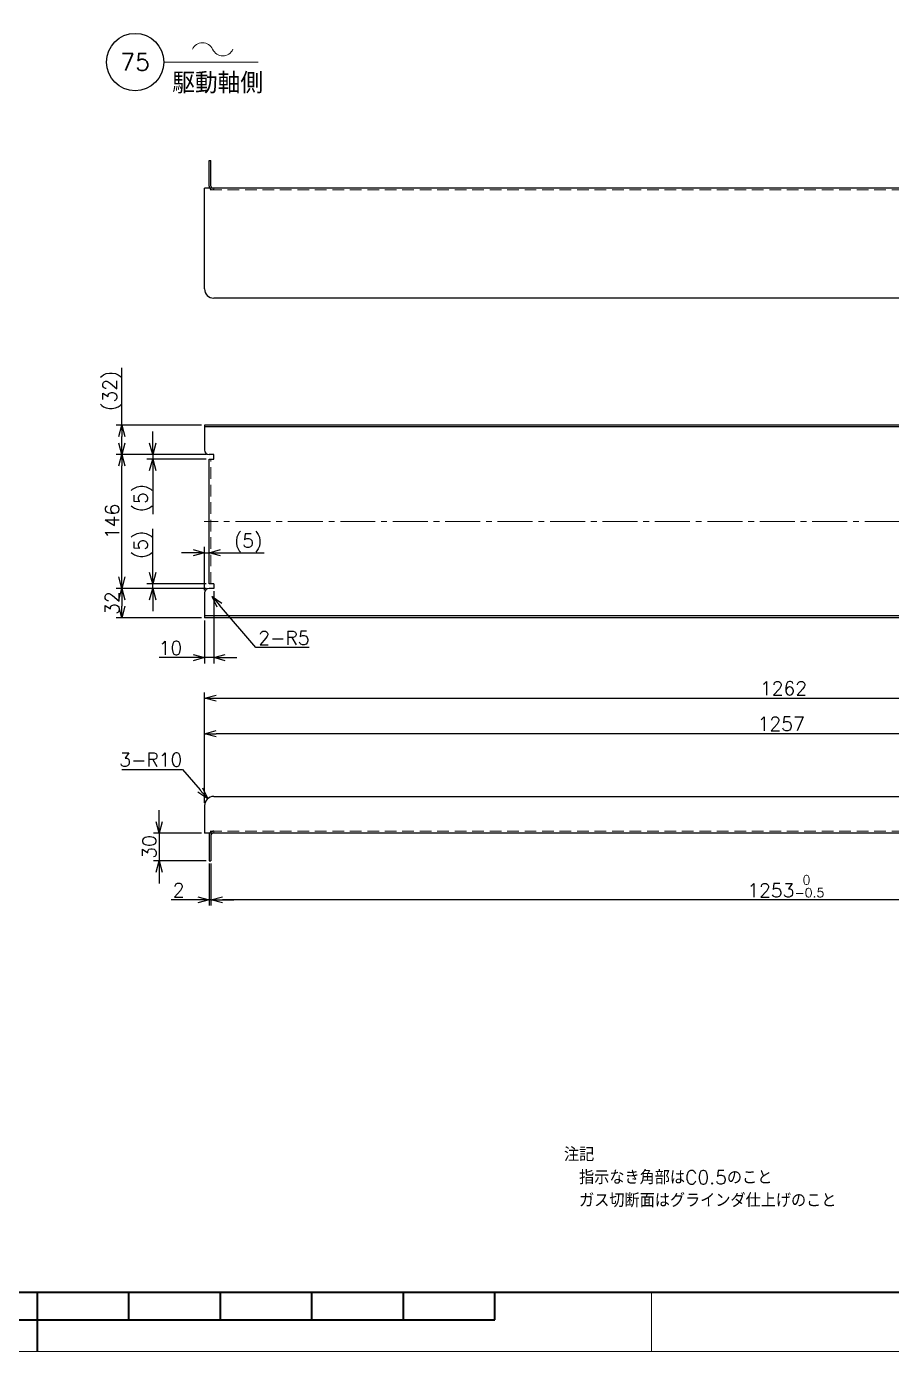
# Model space of a CAD drawing. Header units: millimetres. Extents: x 0 to 4141, y -24 to 2915.
# Drawn here: x 2123 to 3066, y 0 to 1445 of the extents above; entities that cross this region are included whole.
import ezdxf
from ezdxf import colors
from ezdxf.entities.mleader import LeaderData, LeaderLine
from ezdxf.enums import TextEntityAlignment as Align
from ezdxf.math import Vec2, Vec3

# ---------------------------------------------------------------- set-up
doc = ezdxf.new("R2010")
doc.units = ezdxf.units.MM
doc.header["$LTSCALE"] = 2
doc.header["$PDMODE"] = 99
doc.header["$PDSIZE"] = 1
doc.linetypes.add('CENTER2', pattern=[28.575, 19.05, -3.175, 3.175, -3.175])
doc.linetypes.add('HIDDEN', pattern=[9.525, 6.35, -3.175])
for name, color, linetype, lineweight in [('04_HIDDEN', 2, 'HIDDEN', 13), ('05_CENTER', 4, 'CENTER2', 13), ('07_TEXT', 3, 'Continuous', 13), ('08_DIM', 3, 'Continuous', 13), ('90_FRAME', 5, 'Continuous', 35)]:
    doc.layers.add(name, color=color, linetype=linetype, lineweight=lineweight)
doc.layers.add('91_BLANK', color=5, linetype='Continuous', lineweight=0, plot=False)
doc.styles.add('KSS_TXT', font='txt.shx', dxfattribs={"bigfont": 'extfont2.shx'})
doc.styles.get("Standard").update_dxf_attribs({"font": 'txt.shx', "bigfont": 'extfont2.shx'})
doc.dimstyles.new('KSS_DIM', dxfattribs={"dimscale": 5, "dimtxt": 3, "dimasz": 2.5, "dimexe": 1.25, "dimexo": 0.625, "dimtad": 1, "dimdsep": 46, "dimtxsty": 'KSS_TXT', "dimblk": 'OPEN30', "dimcen": 0, "dimazin": 2, "dimtfac": 0.75, "dimtmove": 0, "dimatfit": 3, "dimldrblk": 'OPEN30', "dimfxl": 1.25, "dimtolj": 1, "dimarcsym": 0})
doc.dimstyles.new('KSS_DIM$4', dxfattribs={"dimscale": 5, "dimtxt": 3, "dimasz": 2.5, "dimexe": 1.25, "dimexo": 0.625, "dimtad": 1, "dimtih": 1, "dimtoh": 1, "dimdsep": 46, "dimtxsty": 'KSS_TXT', "dimblk": 'OPEN30', "dimcen": 0, "dimse1": 1, "dimazin": 2, "dimtfac": 0.75, "dimtofl": 0, "dimtmove": 0, "dimatfit": 3, "dimldrblk": 'OPEN30', "dimfxl": 1.25, "dimtolj": 1, "dimarcsym": 0})

# ---------------------------------------------------------------- blocks, each defined once
blk = doc.blocks.new('_Open30')
at = {"color": 0, "linetype": 'ByBlock', "lineweight": -2}
for p, q in [((-1, 0.27), (0, 0)), ((0, 0), (-1, -0.27)), ((0, 0), (-1, 0))]:
    blk.add_line(p, q, dxfattribs=at)
blk = doc.blocks.new('*D222')
at = {"layer": '08_DIM', "color": 0, "lineweight": -2, "transparency": 16777216}
for p, q in [((2227.2, 634.6), (2293.4, 634.6)), ((2293.4, 634.6), (2312.6, 612.2))]:
    blk.add_line(p, q, dxfattribs=at)
at = {"layer": 'Defpoints', "color": 0, "transparency": 16777216}
for p in [(2320.8, 602.7), (2327.3, 595.1)]:
    blk.add_point(p, dxfattribs=at)
at = {"layer": '08_DIM', "color": 0, "lineweight": -2, "transparency": 16777216, "xscale": 12.5, "yscale": 12.5, "zscale": 12.5, "rotation": 310.6310191449594}
blk.add_blockref('_Open30', (2320.8, 602.7), dxfattribs=at)
at = {"layer": '08_DIM', "color": 0, "transparency": 16777216, "insert": (2258.7, 645.2), "char_height": 15, "attachment_point": 5, "style": 'KSS_TXT'}
blk.add_mtext('\\A1;3-R10', dxfattribs=at)
blk = doc.blocks.new('*D228')
at = {"layer": '08_DIM', "color": 0, "lineweight": -2, "transparency": 16777216}
for p, q in [((2317.3, 598.3), (2317.3, 679.9)), ((3574.3, 578.3), (3574.3, 679.9)), ((3561.8, 673.6), (2329.8, 673.6))]:
    blk.add_line(p, q, dxfattribs=at)
at = {"layer": 'Defpoints', "color": 0, "transparency": 16777216}
for p in [(2317.3, 673.6), (2317.3, 595.1), (3574.3, 575.1)]:
    blk.add_point(p, dxfattribs=at)
at = {"layer": '08_DIM', "color": 0, "lineweight": -2, "transparency": 16777216, "xscale": 12.5, "yscale": 12.5, "zscale": 12.5, "rotation": 180}
blk.add_blockref('_Open30', (2317.3, 673.6), dxfattribs=at)
at = {"layer": '08_DIM', "color": 0, "lineweight": -2, "transparency": 16777216, "xscale": 12.5, "yscale": 12.5, "zscale": 12.5}
blk.add_blockref('_Open30', (3574.3, 673.6), dxfattribs=at)
at = {"layer": '08_DIM', "color": 0, "transparency": 16777216, "insert": (2945.8, 684.3), "char_height": 15, "attachment_point": 5, "style": 'KSS_TXT'}
blk.add_mtext('\\A1;1257', dxfattribs=at)
blk = doc.blocks.new('*D229')
at = {"layer": '08_DIM', "color": 0, "lineweight": -2, "transparency": 16777216}
for p, q in [((2260.8, 849.5), (2260.8, 897.1)), ((2319.1, 837), (2254.5, 837)), ((2314.1, 832), (2254.5, 832)), ((2260.8, 832), (2260.8, 837)), ((2260.8, 819.5), (2260.8, 807))]:
    blk.add_line(p, q, dxfattribs=at)
at = {"layer": 'Defpoints', "color": 0, "transparency": 16777216}
for p in [(2260.8, 837), (2317.3, 832), (2322.3, 837)]:
    blk.add_point(p, dxfattribs=at)
at = {"layer": '08_DIM', "color": 0, "lineweight": -2, "transparency": 16777216, "xscale": 12.5, "yscale": 12.5, "zscale": 12.5}
for p, rotation in [((2260.8, 837), 270), ((2260.8, 832), 90)]:
    blk.add_blockref('_Open30', p, dxfattribs=dict(at, rotation=rotation))
at = {"layer": '08_DIM', "color": 0, "transparency": 16777216, "insert": (2250.2, 879.6), "char_height": 15, "attachment_point": 5, "rotation": 90, "style": 'KSS_TXT'}
blk.add_mtext('\\A1;(5)', dxfattribs=at)
blk = doc.blocks.new('*D230')
at = {"layer": '08_DIM', "color": 0, "lineweight": -2, "transparency": 16777216}
for p, q in [((2319.1, 978), (2221, 978)), ((2227.2, 844.5), (2227.2, 965.5)), ((2319.1, 832), (2221, 832))]:
    blk.add_line(p, q, dxfattribs=at)
at = {"layer": 'Defpoints', "color": 0, "transparency": 16777216}
for p in [(2227.2, 978), (2322.3, 978), (2322.3, 832)]:
    blk.add_point(p, dxfattribs=at)
at = {"layer": '08_DIM', "color": 0, "lineweight": -2, "transparency": 16777216, "xscale": 12.5, "yscale": 12.5, "zscale": 12.5}
for p, rotation in [((2227.2, 978), 90), ((2227.2, 832), 270)]:
    blk.add_blockref('_Open30', p, dxfattribs=dict(at, rotation=rotation))
at = {"layer": '08_DIM', "color": 0, "transparency": 16777216, "insert": (2216.6, 905), "char_height": 15, "attachment_point": 5, "rotation": 90, "style": 'KSS_TXT'}
blk.add_mtext('\\A1;146', dxfattribs=at)
blk = doc.blocks.new('*D231')
at = {"layer": '08_DIM', "color": 0, "lineweight": -2, "transparency": 16777216}
for p, q in [((2260.8, 990.5), (2260.8, 1003)), ((2319.1, 978), (2254.5, 978)), ((2319.1, 973), (2254.5, 973)), ((2260.8, 978), (2260.8, 973)), ((2260.8, 960.5), (2260.8, 912.9))]:
    blk.add_line(p, q, dxfattribs=at)
at = {"layer": 'Defpoints', "color": 0, "transparency": 16777216}
for p in [(2260.8, 973), (2322.3, 978), (2322.3, 973)]:
    blk.add_point(p, dxfattribs=at)
at = {"layer": '08_DIM', "color": 0, "lineweight": -2, "transparency": 16777216, "xscale": 12.5, "yscale": 12.5, "zscale": 12.5}
for p, rotation in [((2260.8, 978), 270), ((2260.8, 973), 90)]:
    blk.add_blockref('_Open30', p, dxfattribs=dict(at, rotation=rotation))
at = {"layer": '08_DIM', "color": 0, "transparency": 16777216, "insert": (2250.2, 930.5), "char_height": 15, "attachment_point": 5, "rotation": 90, "style": 'KSS_TXT'}
blk.add_mtext('\\A1;(5)', dxfattribs=at)
blk = doc.blocks.new('*D232')
at = {"layer": '08_DIM', "color": 0, "lineweight": -2, "transparency": 16777216}
for p, q in [((2327.3, 828.9), (2327.3, 750.2)), ((2317.3, 796.9), (2317.3, 750.2)), ((2304.8, 756.5), (2267.9, 756.5)), ((2327.3, 756.5), (2317.3, 756.5)), ((2339.8, 756.5), (2352.3, 756.5))]:
    blk.add_line(p, q, dxfattribs=at)
at = {"layer": 'Defpoints', "color": 0, "transparency": 16777216}
for p in [(2327.3, 832), (2317.3, 800), (2317.3, 756.5)]:
    blk.add_point(p, dxfattribs=at)
at = {"layer": '08_DIM', "color": 0, "lineweight": -2, "transparency": 16777216, "xscale": 12.5, "yscale": 12.5, "zscale": 12.5}
blk.add_blockref('_Open30', (2317.3, 756.5), dxfattribs=at)
at = {"layer": '08_DIM', "color": 0, "lineweight": -2, "transparency": 16777216, "xscale": 12.5, "yscale": 12.5, "zscale": 12.5, "rotation": 180}
blk.add_blockref('_Open30', (2327.3, 756.5), dxfattribs=at)
at = {"layer": '08_DIM', "color": 0, "transparency": 16777216, "insert": (2280.1, 767.1), "char_height": 15, "attachment_point": 5, "style": 'KSS_TXT'}
blk.add_mtext('\\A1;10', dxfattribs=at)
blk = doc.blocks.new('*D234')
at = {"layer": '08_DIM', "color": 0, "lineweight": -2, "transparency": 16777216}
for p, q in [((2317.3, 598.3), (2317.3, 718.6)), ((2329.8, 712.4), (3566.8, 712.4)), ((3579.3, 566.3), (3579.3, 718.6))]:
    blk.add_line(p, q, dxfattribs=at)
at = {"layer": 'Defpoints', "color": 0, "transparency": 16777216}
for p in [(3579.3, 712.4), (2317.3, 595.1), (3579.3, 563.1)]:
    blk.add_point(p, dxfattribs=at)
at = {"layer": '08_DIM', "color": 0, "lineweight": -2, "transparency": 16777216, "xscale": 12.5, "yscale": 12.5, "zscale": 12.5, "rotation": 180}
blk.add_blockref('_Open30', (2317.3, 712.4), dxfattribs=at)
at = {"layer": '08_DIM', "color": 0, "lineweight": -2, "transparency": 16777216, "xscale": 12.5, "yscale": 12.5, "zscale": 12.5}
blk.add_blockref('_Open30', (3579.3, 712.4), dxfattribs=at)
at = {"layer": '08_DIM', "color": 0, "transparency": 16777216, "insert": (2948.3, 723), "char_height": 15, "attachment_point": 5, "style": 'KSS_TXT'}
blk.add_mtext('\\A1;1262', dxfattribs=at)
blk = doc.blocks.new('*D235')
at = {"layer": '08_DIM', "color": 0, "lineweight": -2, "transparency": 16777216}
for p, q in [((2304.8, 870.9), (2292.3, 870.9)), ((2317.3, 830.1), (2317.3, 877.2)), ((2317.3, 870.9), (2322.3, 870.9)), ((2322.3, 870.9), (2322.3, 877.2)), ((2334.8, 870.9), (2382.4, 870.9))]:
    blk.add_line(p, q, dxfattribs=at)
at = {"layer": 'Defpoints', "color": 0, "transparency": 16777216}
for p in [(2322.3, 870.9), (2322.3, 867.8), (2317.3, 827)]:
    blk.add_point(p, dxfattribs=at)
at = {"layer": '08_DIM', "color": 0, "lineweight": -2, "transparency": 16777216, "xscale": 12.5, "yscale": 12.5, "zscale": 12.5}
blk.add_blockref('_Open30', (2317.3, 870.9), dxfattribs=at)
at = {"layer": '08_DIM', "color": 0, "lineweight": -2, "transparency": 16777216, "xscale": 12.5, "yscale": 12.5, "zscale": 12.5, "rotation": 180}
blk.add_blockref('_Open30', (2322.3, 870.9), dxfattribs=at)
at = {"layer": '08_DIM', "color": 0, "transparency": 16777216, "insert": (2364.8, 881.5), "char_height": 15, "attachment_point": 5, "style": 'KSS_TXT'}
blk.add_mtext('\\A1;(5)', dxfattribs=at)
blk = doc.blocks.new('*D236')
at = {"layer": '08_DIM', "color": 0, "lineweight": -2, "transparency": 16777216}
for p, q in [((2267.8, 577.6), (2267.8, 590.1)), ((2314.1, 565.1), (2261.5, 565.1)), ((2267.8, 565.1), (2267.8, 535.1)), ((2319.1, 535.1), (2261.5, 535.1)), ((2267.8, 522.6), (2267.8, 510.1))]:
    blk.add_line(p, q, dxfattribs=at)
at = {"layer": 'Defpoints', "color": 0, "transparency": 16777216}
for p in [(2317.3, 565.1), (2267.8, 535.1), (2322.3, 535.1)]:
    blk.add_point(p, dxfattribs=at)
at = {"layer": '08_DIM', "color": 0, "lineweight": -2, "transparency": 16777216, "xscale": 12.5, "yscale": 12.5, "zscale": 12.5}
for p, rotation in [((2267.8, 565.1), 270), ((2267.8, 535.1), 90)]:
    blk.add_blockref('_Open30', p, dxfattribs=dict(at, rotation=rotation))
at = {"layer": '08_DIM', "color": 0, "transparency": 16777216, "insert": (2257.1, 550.1), "char_height": 15, "attachment_point": 5, "rotation": 90, "style": 'KSS_TXT'}
blk.add_mtext('\\A1;30', dxfattribs=at)
blk = doc.blocks.new('*D250')
at = {"layer": '08_DIM', "color": 0, "lineweight": -2, "transparency": 16777216}
for p, q in [((2314.1, 832), (2221, 832)), ((2227.2, 819.5), (2227.2, 812.5)), ((2314.1, 800), (2221, 800))]:
    blk.add_line(p, q, dxfattribs=at)
at = {"layer": 'Defpoints', "color": 0, "transparency": 16777216}
for p in [(2317.3, 832), (2227.2, 800), (2317.3, 800)]:
    blk.add_point(p, dxfattribs=at)
at = {"layer": '08_DIM', "color": 0, "lineweight": -2, "transparency": 16777216, "xscale": 12.5, "yscale": 12.5, "zscale": 12.5}
for p, rotation in [((2227.2, 832), 90), ((2227.2, 800), 270)]:
    blk.add_blockref('_Open30', p, dxfattribs=dict(at, rotation=rotation))
at = {"layer": '08_DIM', "color": 0, "transparency": 16777216, "insert": (2216.6, 816), "char_height": 15, "attachment_point": 5, "rotation": 90, "style": 'KSS_TXT'}
blk.add_mtext('\\A1;32', dxfattribs=at)
blk = doc.blocks.new('*D251')
at = {"layer": '08_DIM', "color": 0, "lineweight": -2, "transparency": 16777216}
for p, q in [((2227.2, 1010), (2227.2, 1072.5)), ((2314.1, 1010), (2221, 1010)), ((2227.2, 990.5), (2227.2, 997.5)), ((2319.1, 978), (2221, 978))]:
    blk.add_line(p, q, dxfattribs=at)
at = {"layer": 'Defpoints', "color": 0, "transparency": 16777216}
for p in [(2227.2, 1010), (2317.3, 1010), (2322.3, 978)]:
    blk.add_point(p, dxfattribs=at)
at = {"layer": '08_DIM', "color": 0, "lineweight": -2, "transparency": 16777216, "xscale": 12.5, "yscale": 12.5, "zscale": 12.5}
for p, rotation in [((2227.2, 1010), 90), ((2227.2, 978), 270)]:
    blk.add_blockref('_Open30', p, dxfattribs=dict(at, rotation=rotation))
at = {"layer": '08_DIM', "color": 0, "transparency": 16777216, "insert": (2216.6, 1047.5), "char_height": 15, "attachment_point": 5, "rotation": 90, "style": 'KSS_TXT'}
blk.add_mtext('\\A1;(32)', dxfattribs=at)
blk = doc.blocks.new('*D252')
at = {"layer": '08_DIM', "color": 0, "lineweight": -2, "transparency": 16777216}
for p, q in [((2373.2, 767.4), (2333.6, 813.7)), ((2431.3, 767.4), (2373.2, 767.4))]:
    blk.add_line(p, q, dxfattribs=at)
at = {"layer": 'Defpoints', "color": 0, "transparency": 16777216}
for p in [(2322.3, 827), (2325.5, 823.2)]:
    blk.add_point(p, dxfattribs=at)
at = {"layer": '08_DIM', "color": 0, "lineweight": -2, "transparency": 16777216, "xscale": 12.5, "yscale": 12.5, "zscale": 12.5, "rotation": 130.472081746889}
blk.add_blockref('_Open30', (2325.5, 823.2), dxfattribs=at)
at = {"layer": '08_DIM', "color": 0, "transparency": 16777216, "insert": (2403.8, 778), "char_height": 15, "attachment_point": 5, "style": 'KSS_TXT'}
blk.add_mtext('\\A1;2-R5', dxfattribs=at)
blk = doc.blocks.new('AM_BALLOON1')
at = {"transparency": 16777216}
blk.add_circle((0, 0), 5, dxfattribs=at)
blk.add_attdef('B_NUMBER', text='', height=3, dxfattribs=at).set_placement((0, 0), align=Align.MIDDLE_CENTER)
blk = doc.blocks.new('_OPEN')
at = {"color": 0, "linetype": 'ByBlock'}
for p, q in [((-1, 0.17), (0, 0)), ((0, 0), (-1, -0.17)), ((0, 0), (-1, 0))]:
    blk.add_line(p, q, dxfattribs=at)
blk = doc.blocks.new('p1ba05')
for centre, start, end in [((-2.95, 0.29), 24.2276, 155.5758), ((0, 1.62), 204.2276, 335.5758)]:
    blk.add_arc(centre, 1.62, start, end)
blk = doc.blocks.new('*D256')
at = {"layer": '08_DIM', "color": 0, "lineweight": -2, "transparency": 16777216}
for p, q in [((2324.3, 532), (2324.3, 486.1)), ((3577.3, 532), (3577.3, 486.1)), ((3564.8, 492.4), (2336.8, 492.4))]:
    blk.add_line(p, q, dxfattribs=at)
at = {"layer": 'Defpoints', "color": 0, "transparency": 16777216}
for p in [(2324.3, 535.1), (3577.3, 535.1), (2324.3, 492.4)]:
    blk.add_point(p, dxfattribs=at)
at = {"layer": '08_DIM', "color": 0, "lineweight": -2, "transparency": 16777216, "xscale": 12.5, "yscale": 12.5, "zscale": 12.5, "rotation": 180}
blk.add_blockref('_Open30', (2324.3, 492.4), dxfattribs=at)
at = {"layer": '08_DIM', "color": 0, "lineweight": -2, "transparency": 16777216, "xscale": 12.5, "yscale": 12.5, "zscale": 12.5}
blk.add_blockref('_Open30', (3577.3, 492.4), dxfattribs=at)
at = {"layer": '08_DIM', "color": 0, "transparency": 16777216, "insert": (2950.8, 507.2), "char_height": 15, "attachment_point": 5, "style": 'KSS_TXT'}
blk.add_mtext('1253{\\H10.000000;\\S 0^ -0.5;}', dxfattribs=at)
blk = doc.blocks.new('*D257')
at = {"layer": '08_DIM', "color": 0, "lineweight": -2, "transparency": 16777216}
for p, q in [((2322.3, 532), (2322.3, 486.1)), ((2324.3, 532), (2324.3, 486.1)), ((2309.8, 492.4), (2281, 492.4)), ((2324.3, 492.4), (2322.3, 492.4)), ((2336.8, 492.4), (2349.3, 492.4))]:
    blk.add_line(p, q, dxfattribs=at)
at = {"layer": 'Defpoints', "color": 0, "transparency": 16777216}
for p in [(2322.3, 535.1), (2324.3, 535.1), (2322.3, 492.4)]:
    blk.add_point(p, dxfattribs=at)
at = {"layer": '08_DIM', "color": 0, "lineweight": -2, "transparency": 16777216, "xscale": 12.5, "yscale": 12.5, "zscale": 12.5}
blk.add_blockref('_Open30', (2322.3, 492.4), dxfattribs=at)
at = {"layer": '08_DIM', "color": 0, "lineweight": -2, "transparency": 16777216, "xscale": 12.5, "yscale": 12.5, "zscale": 12.5, "rotation": 180}
blk.add_blockref('_Open30', (2324.3, 492.4), dxfattribs=at)
at = {"layer": '08_DIM', "color": 0, "transparency": 16777216, "insert": (2289.1, 503), "char_height": 15, "attachment_point": 5, "style": 'KSS_TXT'}
blk.add_mtext('\\A1;2', dxfattribs=at)

msp = doc.modelspace()

# ---------------------------------------------------------------- linework, layer by layer
at = {"color": 0}
for p, q in [((2322.263, 1270.474), (2322.263, 1298.474)), ((2322.263, 1298.474), (2324.263, 1298.474)), ((2324.263, 1270.474), (2324.263, 1298.474)), ((2317.263, 1158.474), (2317.263, 1268.474)), ((3433.506, 1268.474), (2317.263, 1268.474)), ((2327.263, 1266.474), (2326.263, 1266.474)), ((3564.763, 1148.474), (2327.263, 1148.474)), ((3574.263, 1010.019), (2317.263, 1010.019)), ((2317.263, 1010.019), (2317.263, 983.019)), ((3574.263, 1008.019), (2317.263, 1008.019)), ((2327.263, 978.019), (2322.263, 978.019)), ((2322.263, 837.019), (2322.263, 973.019)), ((2322.263, 973.019), (2327.263, 973.019)), ((2327.263, 973.019), (2327.263, 978.019)), ((2317.263, 827.019), (2317.263, 800.019)), ((2327.263, 837.019), (2322.263, 837.019)), ((2327.263, 832.019), (2322.263, 832.019)), ((2327.263, 837.019), (2327.263, 832.019)), ((3574.263, 802.019), (2317.263, 802.019)), ((3574.263, 800.019), (2317.263, 800.019)), ((2317.263, 595.14), (2317.263, 565.14)), ((2327.263, 605.14), (3294.263, 605.14)), ((3433.506, 565.14), (2317.263, 565.14)), ((2327.263, 567.14), (2326.263, 567.14)), ((2322.263, 563.14), (2322.263, 535.14)), ((2324.263, 563.14), (2324.263, 535.14)), ((2322.263, 535.14), (2324.263, 535.14))]:
    msp.add_line(p, q, dxfattribs=at)
for centre, radius, start, end in [((2326.263, 1270.474), 4, 180, 210), ((2326.263, 1270.474), 2, 180, 270), ((2327.263, 1158.474), 10, 180, 270), ((2322.263, 983.019), 5, 180, 270), ((2322.263, 827.019), 5, 90, 180), ((2327.263, 595.14), 10, 90, 180), ((2326.263, 563.14), 4, 150, 180), ((2326.263, 563.14), 2, 90, 180)]:
    msp.add_arc(centre, radius, start, end, dxfattribs=at)
at = {"layer": '04_HIDDEN'}
for p, q in [((3574.263, 1266.474), (2317.263, 1266.474)), ((2327.263, 1268.474), (2327.263, 1266.474)), ((2324.263, 837.019), (2324.263, 973.019)), ((3574.263, 567.14), (2317.263, 567.14)), ((2327.263, 565.14), (2327.263, 567.14))]:
    msp.add_line(p, q, dxfattribs=at)
for centre, start, end in [((2326.263, 1270.474), 210, 270), ((2326.263, 563.14), 90, 150)]:
    msp.add_arc(centre, 4, start, end, dxfattribs=at)
at = {"layer": '05_CENTER'}
msp.add_line((3589.263, 905.019), (2316.763, 905.019), dxfattribs=at)
at = {"layer": '08_DIM'}
msp.add_line((2272.936, 1405.83), (2375.725, 1405.83), dxfattribs=at)
at = {"layer": '90_FRAME'}
for p, q in [((2135.212, 0), (2135.212, 64.52)), ((2234.919, 34.608), (2234.919, 64.52)), ((2334.626, 34.608), (2334.626, 64.52)), ((2434.334, 34.608), (2434.334, 64.52)), ((2534.041, 34.608), (2534.041, 64.52)), ((2633.748, 34.608), (2633.748, 64.52)), ((1636.676, 34.608), (2633.748, 34.608))]:
    msp.add_line(p, q, dxfattribs=at)
at = {"layer": '90_FRAME', "color": 4, "lineweight": 13}
msp.add_line((2804.546, 0), (2804.546, 64.52), dxfattribs=at)
at = {"layer": '90_FRAME'}
msp.add_lwpolyline([(194.23, 64.52), (4076.195, 64.52), (4076.195, 2839.789), (194.23, 2839.789)], close=True, dxfattribs=at)
at = {"layer": '91_BLANK'}
msp.add_lwpolyline([(0, 0), (4141.004, 0), (4141.004, 2914.599), (0, 2914.599)], close=True, dxfattribs=at)

# ---------------------------------------------------------------- block references
at = {"layer": '08_DIM', "xscale": 7.5, "yscale": 7.5, "zscale": 7.5}
msp.add_blockref('p1ba05', (2337.167, 1412.668), dxfattribs=at)

# ---------------------------------------------------------------- texts
at = {"layer": '07_TEXT', "ltscale": 2, "insert": (2709.009, 222.361), "char_height": 15, "attachment_point": 1}
msp.add_mtext_dynamic_manual_height_columns('注記\\P\u3000指示なき角部はC0.5のこと\\P\u3000ガス切断面はグラインダ仕上げのこと', width=349.68659, gutter_width=15, heights=[0], dxfattribs=at)
at = {"layer": '08_DIM', "style": 'KSS_TXT'}
msp.add_text('駆動軸側', height=22.5, dxfattribs=at).set_placement((2282.079, 1371.748))

# ---------------------------------------------------------------- dimensions: what is measured, and where the dimension line sits
at = {"layer": '08_DIM'}
for base, p1, p2, angle, picture, middle in [((2227.21, 1010.019), (2322.263, 978.019), (2317.263, 1010.019), 90, '*D251', (2216.585, 1047.519)), ((2260.792, 973.019), (2322.263, 978.019), (2322.263, 973.019), 90, '*D231', (2250.157, 930.466)), ((2260.792, 837.019), (2317.263, 832.019), (2322.263, 837.019), 90, '*D229', (2250.157, 879.571)), ((2322.263, 870.91), (2317.263, 827.019), (2322.263, 867.756), 180, '*D235', (2364.815, 881.546))]:
    dim = msp.add_linear_dim(base=base, p1=p1, p2=p2, angle=angle, text='(<>)', dimstyle='KSS_DIM', override={"dimarcsym": 1}, dxfattribs=at)
    dim.commit()
    dim.dimension.update_dxf_attribs({"geometry": picture, "text_midpoint": middle})
for base, p1, p2, angle, picture, middle in [((2227.21, 978.019), (2322.263, 832.019), (2322.263, 978.019), 90, '*D230', (2216.585, 905.019)), ((2227.21, 800.019), (2317.263, 832.019), (2317.263, 800.019), 90, '*D250', (2216.585, 816.019)), ((2317.263, 756.488), (2327.263, 832.019), (2317.263, 800.019), 180, '*D232', (2280.075, 767.113)), ((3579.263, 712.384), (2317.263, 595.14), (3579.263, 563.14), 180, '*D234', (2948.263, 723.009)), ((2317.263, 673.649), (3574.263, 575.14), (2317.263, 595.14), 180, '*D228', (2945.763, 684.284)), ((2267.754, 535.14), (2317.263, 565.14), (2322.263, 535.14), 90, '*D236', (2257.129, 550.14))]:
    dim = msp.add_linear_dim(base=base, p1=p1, p2=p2, angle=angle, dimstyle='KSS_DIM', override={"dimarcsym": 1}, dxfattribs=at)
    dim.commit()
    dim.dimension.update_dxf_attribs({"geometry": picture, "text_midpoint": middle})
for center, mpoint, text, picture, middle in [((2322.263, 827.019), (2325.508, 823.215), '2-<>', '*D252', (2403.781, 767.371)), ((2327.263, 595.14), (2320.751, 602.73), '3-<>', '*D222', (2258.743, 634.57))]:
    dim = msp.add_radius_dim(center=center, mpoint=mpoint, text=text, dimstyle='KSS_DIM$4', override={"dimpost": 'R<>', "dimarcsym": 1}, dxfattribs=at)
    dim.commit()
    dim.dimension.update_dxf_attribs({"geometry": picture, "text_midpoint": middle, "dimtype": 164})
dim = msp.add_linear_dim(base=(2322.263, 492.383), p1=(2324.263, 535.14), p2=(2322.263, 535.14), dimstyle='KSS_DIM', dxfattribs=at)
dim.commit()
dim.dimension.update_dxf_attribs({"geometry": '*D257', "text_midpoint": (2289.138, 503.008)})
dim = msp.add_linear_dim(base=(2324.263, 492.383), p1=(3577.263, 535.14), p2=(2324.263, 535.14), dimstyle='KSS_DIM', override={"dimpost": '', "dimtol": 1, "dimlim": 0, "dimtp": 0, "dimtm": 0.5, "dimtfac": 0.666667, "dimtdec": 2, "dimtolj": 0, "dimtzin": 8}, dxfattribs=at)
dim.commit()
dim.dimension.update_dxf_attribs({"geometry": '*D256', "text_midpoint": (2950.763, 507.181)})

# ---------------------------------------------------------------- leaders
ml = msp.add_multileader_block('Standard', dxfattribs=at)
ml.set_content('AM_BALLOON1', color=256, scale=6.25)
ml.set_attribute('B_NUMBER', '75', width=0)
ml.set_leader_properties(color=256, linetype='ByLayer', lineweight=-1)
ml.set_arrow_properties(name='OPEN')
ml.build(insert=Vec2(0, 0))
ml.multileader.update_dxf_attribs({"leader_type": 0, "has_dogleg": 0, "text_right_attachment_type": 6, "dogleg_length": 0, "arrow_head_size": 12.5, "scale": 2.5, "block_connection_type": 1})
ctx = ml.context
ctx.base_point, ctx.scale, ctx.char_height, ctx.arrow_head_size, ctx.landing_gap_size, ctx.plane_origin = Vec3(2241.642, 1405.87), 2.5, 25, 12.5, 12.5, Vec3(2241.642, 1405.87)
ctx.right_attachment, ctx.attachment_type = 6, 1
notes = []
notes.append((ctx, [(0, (0, 0, 0), (0, 0), (1, 0), 1, [])]))
ctx.block.insert = Vec3(2241.642, 1405.87)
for ctx, leaders in notes:
    for number, flags, end, landing, length, lines in leaders:
        leader = LeaderData()
        leader.index, (leader.has_last_leader_line, leader.has_dogleg_vector, leader.attachment_direction) = number, flags
        leader.last_leader_point, leader.dogleg_vector, leader.dogleg_length = Vec3(end), Vec3(landing), length
        for number, points, colour, breaks in lines:
            line = LeaderLine()
            line.index, line.vertices, line.color, line.breaks = number, Vec3.list(points), colors.encode_raw_color(colour), breaks
            leader.lines.append(line)
        ctx.leaders.append(leader)

doc.saveas('drawing.dxf')
